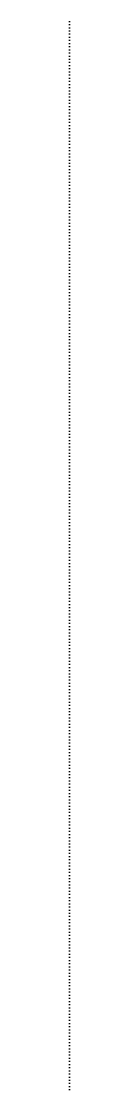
# Model space of a CAD drawing. Header units: centimetres. Extents: x -12000 to 4120, y -3806 to 2716.
# Drawn here: x -12000 to -11999, y 678 to 1356 of the extents above; entities that cross this region are included whole.
import ezdxf

# ---------------------------------------------------------------- set-up
doc = ezdxf.new("R2010")
doc.units = ezdxf.units.CM
for name, color, linetype in [('COTA', 241, 'Continuous'), ('Hachura', 251, 'Continuous'), ('Painéis', 200, 'Continuous')]:
    doc.layers.add(name, color=color, linetype=linetype)

msp = doc.modelspace()

# ---------------------------------------------------------------- linework, layer by layer
at = {"layer": 'COTA'}
for p, q in [((-12000, 1356), (-11999, 1356)), ((-12000, 1354), (-11999, 1354)), ((-12000, 1352), (-11999, 1352)), ((-12000, 1350), (-11999, 1350)), ((-12000, 1348), (-11999, 1348)), ((-12000, 1346), (-11999, 1346)), ((-12000, 1344), (-11999, 1344)), ((-12000, 1342), (-11999, 1342)), ((-12000, 1340), (-11999, 1340)), ((-12000, 1338), (-11999, 1338)), ((-12000, 1336), (-11999, 1336)), ((-12000, 1334), (-11999, 1334)), ((-12000, 1332), (-11999, 1332)), ((-12000, 1330), (-11999, 1330)), ((-12000, 1328), (-11999, 1328)), ((-12000, 1326), (-11999, 1326)), ((-12000, 1324), (-11999, 1324)), ((-12000, 1322), (-11999, 1322)), ((-12000, 1320), (-11999, 1320)), ((-12000, 1318), (-11999, 1318)), ((-12000, 1316), (-11999, 1316)), ((-12000, 1314), (-11999, 1314)), ((-12000, 1312), (-11999, 1312)), ((-12000, 1310), (-11999, 1310)), ((-12000, 1308), (-11999, 1308)), ((-12000, 1306), (-11999, 1306)), ((-12000, 1304), (-11999, 1304)), ((-12000, 1302), (-11999, 1302)), ((-12000, 1300), (-11999, 1300)), ((-12000, 1298), (-11999, 1298)), ((-12000, 1296), (-11999, 1296)), ((-12000, 1294), (-11999, 1294)), ((-12000, 1292), (-11999, 1292)), ((-12000, 1290), (-11999, 1290)), ((-12000, 1288), (-11999, 1288)), ((-12000, 1286), (-11999, 1286)), ((-12000, 1284), (-11999, 1284)), ((-12000, 1282), (-11999, 1282)), ((-12000, 1280), (-11999, 1280)), ((-12000, 1278), (-11999, 1278)), ((-12000, 1276), (-11999, 1276)), ((-12000, 1274), (-11999, 1274)), ((-12000, 1272), (-11999, 1272)), ((-12000, 1270), (-11999, 1270)), ((-12000, 1268), (-11999, 1268)), ((-12000, 1266), (-11999, 1266)), ((-12000, 1264), (-11999, 1264)), ((-12000, 1262), (-11999, 1262)), ((-12000, 1260), (-11999, 1260)), ((-12000, 1258), (-11999, 1258)), ((-12000, 1256), (-11999, 1256)), ((-12000, 1254), (-11999, 1254)), ((-12000, 1252), (-11999, 1252)), ((-12000, 1250), (-11999, 1250)), ((-12000, 1248), (-11999, 1248)), ((-12000, 1246), (-11999, 1246)), ((-12000, 1244), (-11999, 1244)), ((-12000, 1242), (-11999, 1242)), ((-12000, 1240), (-11999, 1240)), ((-12000, 1238), (-11999, 1238)), ((-12000, 1236), (-11999, 1236)), ((-12000, 1234), (-11999, 1234)), ((-12000, 1232), (-11999, 1232)), ((-12000, 1230), (-11999, 1230)), ((-12000, 1228), (-11999, 1228)), ((-12000, 1226), (-11999, 1226)), ((-12000, 1224), (-11999, 1224)), ((-12000, 1222), (-11999, 1222)), ((-12000, 1220), (-11999, 1220)), ((-12000, 1218), (-11999, 1218)), ((-12000, 1216), (-11999, 1216)), ((-12000, 1214), (-11999, 1214)), ((-12000, 1212), (-11999, 1212)), ((-12000, 1210), (-11999, 1210)), ((-12000, 1208), (-11999, 1208)), ((-12000, 1206), (-11999, 1206)), ((-12000, 1204), (-11999, 1204)), ((-12000, 1202), (-11999, 1202)), ((-12000, 1200), (-11999, 1200)), ((-12000, 1198), (-11999, 1198)), ((-12000, 1196), (-11999, 1196)), ((-12000, 1194), (-11999, 1194)), ((-12000, 1192), (-11999, 1192)), ((-12000, 1190), (-11999, 1190)), ((-12000, 1188), (-11999, 1188)), ((-12000, 1186), (-11999, 1186)), ((-12000, 1184), (-11999, 1184)), ((-12000, 1182), (-11999, 1182)), ((-12000, 1180), (-11999, 1180)), ((-12000, 1178), (-11999, 1178)), ((-12000, 1176), (-11999, 1176)), ((-12000, 1174), (-11999, 1174)), ((-12000, 1172), (-11999, 1172)), ((-12000, 1170), (-11999, 1170)), ((-12000, 1168), (-11999, 1168)), ((-12000, 1166), (-11999, 1166)), ((-12000, 1164), (-11999, 1164)), ((-12000, 1162), (-11999, 1162)), ((-12000, 1160), (-11999, 1160)), ((-12000, 1158), (-11999, 1158)), ((-12000, 1156), (-11999, 1156)), ((-12000, 1154), (-11999, 1154)), ((-12000, 1152), (-11999, 1152)), ((-12000, 1150), (-11999, 1150)), ((-12000, 1148), (-11999, 1148)), ((-12000, 1146), (-11999, 1146)), ((-12000, 1144), (-11999, 1144)), ((-12000, 1142), (-11999, 1142)), ((-12000, 1140), (-11999, 1140)), ((-12000, 1138), (-11999, 1138)), ((-12000, 1136), (-11999, 1136)), ((-12000, 1134), (-11999, 1134)), ((-12000, 1132), (-11999, 1132)), ((-12000, 1130), (-11999, 1130)), ((-12000, 1128), (-11999, 1128)), ((-12000, 1126), (-11999, 1126)), ((-12000, 1124), (-11999, 1124)), ((-12000, 1122), (-11999, 1122)), ((-12000, 1120), (-11999, 1120)), ((-12000, 1118), (-11999, 1118)), ((-12000, 1116), (-11999, 1116)), ((-12000, 1114), (-11999, 1114)), ((-12000, 1112), (-11999, 1112)), ((-12000, 1110), (-11999, 1110)), ((-12000, 1108), (-11999, 1108)), ((-12000, 1106), (-11999, 1106)), ((-12000, 1104), (-11999, 1104)), ((-12000, 1102), (-11999, 1102)), ((-12000, 1100), (-11999, 1100)), ((-12000, 1098), (-11999, 1098)), ((-12000, 1096), (-11999, 1096)), ((-12000, 1094), (-11999, 1094)), ((-12000, 1092), (-11999, 1092)), ((-12000, 1090), (-11999, 1090)), ((-12000, 1088), (-11999, 1088)), ((-12000, 1086), (-11999, 1086)), ((-12000, 1084), (-11999, 1084)), ((-12000, 1082), (-11999, 1082)), ((-12000, 1080), (-11999, 1080)), ((-12000, 1078), (-11999, 1078)), ((-12000, 1076), (-11999, 1076)), ((-12000, 1074), (-11999, 1074)), ((-12000, 1072), (-11999, 1072)), ((-12000, 1070), (-11999, 1070)), ((-12000, 1068), (-11999, 1068)), ((-12000, 1066), (-11999, 1066)), ((-12000, 1064), (-11999, 1064)), ((-12000, 1062), (-11999, 1062)), ((-12000, 1060), (-11999, 1060)), ((-12000, 1058), (-11999, 1058)), ((-12000, 1056), (-11999, 1056)), ((-12000, 1054), (-11999, 1054)), ((-12000, 1052), (-11999, 1052)), ((-12000, 1050), (-11999, 1050)), ((-12000, 1048), (-11999, 1048)), ((-12000, 1046), (-11999, 1046)), ((-12000, 1044), (-11999, 1044)), ((-12000, 1042), (-11999, 1042)), ((-12000, 1040), (-11999, 1040)), ((-12000, 1038), (-11999, 1038)), ((-12000, 1036), (-11999, 1036)), ((-12000, 1034), (-11999, 1034)), ((-12000, 1032), (-11999, 1032)), ((-12000, 1030), (-11999, 1030)), ((-12000, 1028), (-11999, 1028)), ((-12000, 1026), (-11999, 1026)), ((-12000, 1024), (-11999, 1024)), ((-12000, 1022), (-11999, 1022)), ((-12000, 1020), (-11999, 1020)), ((-12000, 1018), (-11999, 1018)), ((-12000, 1016), (-11999, 1016)), ((-12000, 1014), (-11999, 1014)), ((-12000, 1012), (-11999, 1012)), ((-12000, 1010), (-11999, 1010)), ((-12000, 1008), (-11999, 1008)), ((-12000, 1006), (-11999, 1006)), ((-12000, 1004), (-11999, 1004)), ((-12000, 1002), (-11999, 1002)), ((-12000, 1000), (-11999, 1000)), ((-12000, 998), (-11999, 998)), ((-12000, 996), (-11999, 996)), ((-12000, 994), (-11999, 994)), ((-12000, 992), (-11999, 992)), ((-12000, 990), (-11999, 990)), ((-12000, 988), (-11999, 988)), ((-12000, 986), (-11999, 986)), ((-12000, 984), (-11999, 984)), ((-12000, 982), (-11999, 982)), ((-12000, 980), (-11999, 980)), ((-12000, 978), (-11999, 978)), ((-12000, 976), (-11999, 976)), ((-12000, 974), (-11999, 974)), ((-12000, 972), (-11999, 972)), ((-12000, 970), (-11999, 970)), ((-12000, 968), (-11999, 968)), ((-12000, 966), (-11999, 966)), ((-12000, 964), (-11999, 964)), ((-12000, 962), (-11999, 962)), ((-12000, 960), (-11999, 960)), ((-12000, 958), (-11999, 958)), ((-12000, 956), (-11999, 956)), ((-12000, 954), (-11999, 954)), ((-12000, 952), (-11999, 952)), ((-12000, 950), (-11999, 950)), ((-12000, 948), (-11999, 948)), ((-12000, 946), (-11999, 946)), ((-12000, 944), (-11999, 944)), ((-12000, 942), (-11999, 942)), ((-12000, 940), (-11999, 940)), ((-12000, 938), (-11999, 938)), ((-12000, 936), (-11999, 936)), ((-12000, 934), (-11999, 934)), ((-12000, 932), (-11999, 932)), ((-12000, 930), (-11999, 930)), ((-12000, 928), (-11999, 928)), ((-12000, 926), (-11999, 926)), ((-12000, 924), (-11999, 924)), ((-12000, 922), (-11999, 922)), ((-12000, 920), (-11999, 920)), ((-12000, 918), (-11999, 918)), ((-12000, 916), (-11999, 916)), ((-12000, 914), (-11999, 914)), ((-12000, 912), (-11999, 912)), ((-12000, 910), (-11999, 910)), ((-12000, 908), (-11999, 908)), ((-12000, 906), (-11999, 906)), ((-12000, 904), (-11999, 904)), ((-12000, 902), (-11999, 902)), ((-12000, 900), (-11999, 900)), ((-12000, 898), (-11999, 898)), ((-12000, 896), (-11999, 896)), ((-12000, 894), (-11999, 894)), ((-12000, 892), (-11999, 892)), ((-12000, 890), (-11999, 890)), ((-12000, 888), (-11999, 888)), ((-12000, 886), (-11999, 886)), ((-12000, 884), (-11999, 884)), ((-12000, 882), (-11999, 882)), ((-12000, 880), (-11999, 880)), ((-12000, 878), (-11999, 878)), ((-12000, 876), (-11999, 876)), ((-12000, 874), (-11999, 874)), ((-12000, 872), (-11999, 872)), ((-12000, 870), (-11999, 870)), ((-12000, 868), (-11999, 868)), ((-12000, 866), (-11999, 866)), ((-12000, 864), (-11999, 864)), ((-12000, 862), (-11999, 862)), ((-12000, 860), (-11999, 860)), ((-12000, 858), (-11999, 858)), ((-12000, 856), (-11999, 856)), ((-12000, 854), (-11999, 854)), ((-12000, 852), (-11999, 852)), ((-12000, 850), (-11999, 850)), ((-12000, 848), (-11999, 848)), ((-12000, 846), (-11999, 846)), ((-12000, 844), (-11999, 844)), ((-12000, 842), (-11999, 842)), ((-12000, 840), (-11999, 840)), ((-12000, 838), (-11999, 838)), ((-12000, 836), (-11999, 836)), ((-12000, 834), (-11999, 834)), ((-12000, 832), (-11999, 832)), ((-12000, 830), (-11999, 830)), ((-12000, 828), (-11999, 828)), ((-12000, 826), (-11999, 826)), ((-12000, 824), (-11999, 824)), ((-12000, 822), (-11999, 822)), ((-12000, 820), (-11999, 820)), ((-12000, 818), (-11999, 818)), ((-12000, 816), (-11999, 816)), ((-12000, 814), (-11999, 814)), ((-12000, 812), (-11999, 812)), ((-12000, 810), (-11999, 810)), ((-12000, 808), (-11999, 808)), ((-12000, 806), (-11999, 806)), ((-12000, 804), (-11999, 804)), ((-12000, 802), (-11999, 802)), ((-12000, 800), (-11999, 800)), ((-12000, 798), (-11999, 798)), ((-12000, 796), (-11999, 796)), ((-12000, 794), (-11999, 794)), ((-12000, 792), (-11999, 792)), ((-12000, 790), (-11999, 790)), ((-12000, 788), (-11999, 788)), ((-12000, 786), (-11999, 786)), ((-12000, 784), (-11999, 784)), ((-12000, 782), (-11999, 782)), ((-12000, 780), (-11999, 780)), ((-12000, 778), (-11999, 778)), ((-12000, 776), (-11999, 776)), ((-12000, 774), (-11999, 774)), ((-12000, 772), (-11999, 772)), ((-12000, 770), (-11999, 770)), ((-12000, 768), (-11999, 768)), ((-12000, 766), (-11999, 766)), ((-12000, 764), (-11999, 764)), ((-12000, 762), (-11999, 762)), ((-12000, 760), (-11999, 760)), ((-12000, 758), (-11999, 758)), ((-12000, 756), (-11999, 756)), ((-12000, 754), (-11999, 754)), ((-12000, 752), (-11999, 752)), ((-12000, 750), (-11999, 750)), ((-12000, 748), (-11999, 748)), ((-12000, 746), (-11999, 746)), ((-12000, 744), (-11999, 744)), ((-12000, 742), (-11999, 742)), ((-12000, 740), (-11999, 740)), ((-12000, 738), (-11999, 738)), ((-12000, 736), (-11999, 736)), ((-12000, 734), (-11999, 734)), ((-12000, 732), (-11999, 732)), ((-12000, 730), (-11999, 730)), ((-12000, 728), (-11999, 728)), ((-12000, 726), (-11999, 726)), ((-12000, 724), (-11999, 724)), ((-12000, 722), (-11999, 722)), ((-12000, 720), (-11999, 720)), ((-12000, 718), (-11999, 718)), ((-12000, 716), (-11999, 716)), ((-12000, 714), (-11999, 714)), ((-12000, 712), (-11999, 712)), ((-12000, 710), (-11999, 710)), ((-12000, 708), (-11999, 708)), ((-12000, 706), (-11999, 706)), ((-12000, 704), (-11999, 704)), ((-12000, 702), (-11999, 702)), ((-12000, 700), (-11999, 700)), ((-12000, 698), (-11999, 698)), ((-12000, 696), (-11999, 696)), ((-12000, 694), (-11999, 694)), ((-12000, 692), (-11999, 692)), ((-12000, 690), (-11999, 690)), ((-12000, 688), (-11999, 688)), ((-12000, 686), (-11999, 686)), ((-12000, 684), (-11999, 684)), ((-12000, 682), (-11999, 682)), ((-12000, 680), (-11999, 680)), ((-12000, 678), (-11999, 678))]:
    msp.add_line(p, q, dxfattribs=at)
at = {"layer": 'Hachura'}
for p, q in [((-12000, 1356), (-11999, 1356)), ((-12000, 1354), (-11999, 1354)), ((-12000, 1352), (-11999, 1352)), ((-12000, 1350), (-11999, 1350)), ((-12000, 1348), (-11999, 1348)), ((-12000, 1346), (-11999, 1346)), ((-12000, 1344), (-11999, 1344)), ((-12000, 1342), (-11999, 1342)), ((-12000, 1340), (-11999, 1340)), ((-12000, 1338), (-11999, 1338)), ((-12000, 1336), (-11999, 1336)), ((-12000, 1334), (-11999, 1334)), ((-12000, 1332), (-11999, 1332)), ((-12000, 1330), (-11999, 1330)), ((-12000, 1328), (-11999, 1328)), ((-12000, 1326), (-11999, 1326)), ((-12000, 1324), (-11999, 1324)), ((-12000, 1322), (-11999, 1322)), ((-12000, 1320), (-11999, 1320)), ((-12000, 1318), (-11999, 1318)), ((-12000, 1316), (-11999, 1316)), ((-12000, 1314), (-11999, 1314)), ((-12000, 1312), (-11999, 1312)), ((-12000, 1310), (-11999, 1310)), ((-12000, 1308), (-11999, 1308)), ((-12000, 1306), (-11999, 1306)), ((-12000, 1304), (-11999, 1304)), ((-12000, 1302), (-11999, 1302)), ((-12000, 1300), (-11999, 1300)), ((-12000, 1298), (-11999, 1298)), ((-12000, 1296), (-11999, 1296)), ((-12000, 1294), (-11999, 1294)), ((-12000, 1292), (-11999, 1292)), ((-12000, 1290), (-11999, 1290)), ((-12000, 1288), (-11999, 1288)), ((-12000, 1286), (-11999, 1286)), ((-12000, 1284), (-11999, 1284)), ((-12000, 1282), (-11999, 1282)), ((-12000, 1280), (-11999, 1280)), ((-12000, 1278), (-11999, 1278)), ((-12000, 1276), (-11999, 1276)), ((-12000, 1274), (-11999, 1274)), ((-12000, 1272), (-11999, 1272)), ((-12000, 1270), (-11999, 1270)), ((-12000, 1268), (-11999, 1268)), ((-12000, 1266), (-11999, 1266)), ((-12000, 1264), (-11999, 1264)), ((-12000, 1262), (-11999, 1262)), ((-12000, 1260), (-11999, 1260)), ((-12000, 1258), (-11999, 1258)), ((-12000, 1256), (-11999, 1256)), ((-12000, 1254), (-11999, 1254)), ((-12000, 1252), (-11999, 1252)), ((-12000, 1250), (-11999, 1250)), ((-12000, 1248), (-11999, 1248)), ((-12000, 1246), (-11999, 1246)), ((-12000, 1244), (-11999, 1244)), ((-12000, 1242), (-11999, 1242)), ((-12000, 1240), (-11999, 1240)), ((-12000, 1238), (-11999, 1238)), ((-12000, 1236), (-11999, 1236)), ((-12000, 1234), (-11999, 1234)), ((-12000, 1232), (-11999, 1232)), ((-12000, 1230), (-11999, 1230)), ((-12000, 1228), (-11999, 1228)), ((-12000, 1226), (-11999, 1226)), ((-12000, 1224), (-11999, 1224)), ((-12000, 1222), (-11999, 1222)), ((-12000, 1220), (-11999, 1220)), ((-12000, 1218), (-11999, 1218)), ((-12000, 1216), (-11999, 1216)), ((-12000, 1214), (-11999, 1214)), ((-12000, 1212), (-11999, 1212)), ((-12000, 1210), (-11999, 1210)), ((-12000, 1208), (-11999, 1208)), ((-12000, 1206), (-11999, 1206)), ((-12000, 1204), (-11999, 1204)), ((-12000, 1202), (-11999, 1202)), ((-12000, 1200), (-11999, 1200)), ((-12000, 1198), (-11999, 1198)), ((-12000, 1196), (-11999, 1196)), ((-12000, 1194), (-11999, 1194)), ((-12000, 1192), (-11999, 1192)), ((-12000, 1190), (-11999, 1190)), ((-12000, 1188), (-11999, 1188)), ((-12000, 1186), (-11999, 1186)), ((-12000, 1184), (-11999, 1184)), ((-12000, 1182), (-11999, 1182)), ((-12000, 1180), (-11999, 1180)), ((-12000, 1178), (-11999, 1178)), ((-12000, 1176), (-11999, 1176)), ((-12000, 1174), (-11999, 1174)), ((-12000, 1172), (-11999, 1172)), ((-12000, 1170), (-11999, 1170)), ((-12000, 1168), (-11999, 1168)), ((-12000, 1166), (-11999, 1166)), ((-12000, 1164), (-11999, 1164)), ((-12000, 1162), (-11999, 1162)), ((-12000, 1160), (-11999, 1160)), ((-12000, 1158), (-11999, 1158)), ((-12000, 1156), (-11999, 1156)), ((-12000, 1154), (-11999, 1154)), ((-12000, 1152), (-11999, 1152)), ((-12000, 1150), (-11999, 1150)), ((-12000, 1148), (-11999, 1148)), ((-12000, 1146), (-11999, 1146)), ((-12000, 1144), (-11999, 1144)), ((-12000, 1142), (-11999, 1142)), ((-12000, 1140), (-11999, 1140)), ((-12000, 1138), (-11999, 1138)), ((-12000, 1136), (-11999, 1136)), ((-12000, 1134), (-11999, 1134)), ((-12000, 1132), (-11999, 1132)), ((-12000, 1130), (-11999, 1130)), ((-12000, 1128), (-11999, 1128)), ((-12000, 1126), (-11999, 1126)), ((-12000, 1124), (-11999, 1124)), ((-12000, 1122), (-11999, 1122)), ((-12000, 1120), (-11999, 1120)), ((-12000, 1118), (-11999, 1118)), ((-12000, 1116), (-11999, 1116)), ((-12000, 1114), (-11999, 1114)), ((-12000, 1112), (-11999, 1112)), ((-12000, 1110), (-11999, 1110)), ((-12000, 1108), (-11999, 1108)), ((-12000, 1106), (-11999, 1106)), ((-12000, 1104), (-11999, 1104)), ((-12000, 1102), (-11999, 1102)), ((-12000, 1100), (-11999, 1100)), ((-12000, 1098), (-11999, 1098)), ((-12000, 1096), (-11999, 1096)), ((-12000, 1094), (-11999, 1094)), ((-12000, 1092), (-11999, 1092)), ((-12000, 1090), (-11999, 1090)), ((-12000, 1088), (-11999, 1088)), ((-12000, 1086), (-11999, 1086)), ((-12000, 1084), (-11999, 1084)), ((-12000, 1082), (-11999, 1082)), ((-12000, 1080), (-11999, 1080)), ((-12000, 1078), (-11999, 1078)), ((-12000, 1076), (-11999, 1076)), ((-12000, 1074), (-11999, 1074)), ((-12000, 1072), (-11999, 1072)), ((-12000, 1070), (-11999, 1070)), ((-12000, 1068), (-11999, 1068)), ((-12000, 1066), (-11999, 1066)), ((-12000, 1064), (-11999, 1064)), ((-12000, 1062), (-11999, 1062)), ((-12000, 1060), (-11999, 1060)), ((-12000, 1058), (-11999, 1058)), ((-12000, 1056), (-11999, 1056)), ((-12000, 1054), (-11999, 1054)), ((-12000, 1052), (-11999, 1052)), ((-12000, 1050), (-11999, 1050)), ((-12000, 1048), (-11999, 1048)), ((-12000, 1046), (-11999, 1046)), ((-12000, 1044), (-11999, 1044)), ((-12000, 1042), (-11999, 1042)), ((-12000, 1040), (-11999, 1040)), ((-12000, 1038), (-11999, 1038)), ((-12000, 1036), (-11999, 1036)), ((-12000, 1034), (-11999, 1034)), ((-12000, 1032), (-11999, 1032)), ((-12000, 1030), (-11999, 1030)), ((-12000, 1028), (-11999, 1028)), ((-12000, 1026), (-11999, 1026)), ((-12000, 1024), (-11999, 1024)), ((-12000, 1022), (-11999, 1022)), ((-12000, 1020), (-11999, 1020)), ((-12000, 1018), (-11999, 1018)), ((-12000, 1016), (-11999, 1016)), ((-12000, 1014), (-11999, 1014)), ((-12000, 1012), (-11999, 1012)), ((-12000, 1010), (-11999, 1010)), ((-12000, 1008), (-11999, 1008)), ((-12000, 1006), (-11999, 1006)), ((-12000, 1004), (-11999, 1004)), ((-12000, 1002), (-11999, 1002)), ((-12000, 1000), (-11999, 1000)), ((-12000, 998), (-11999, 998)), ((-12000, 996), (-11999, 996)), ((-12000, 994), (-11999, 994)), ((-12000, 992), (-11999, 992)), ((-12000, 990), (-11999, 990)), ((-12000, 988), (-11999, 988)), ((-12000, 986), (-11999, 986)), ((-12000, 984), (-11999, 984)), ((-12000, 982), (-11999, 982)), ((-12000, 980), (-11999, 980)), ((-12000, 978), (-11999, 978)), ((-12000, 976), (-11999, 976)), ((-12000, 974), (-11999, 974)), ((-12000, 972), (-11999, 972)), ((-12000, 970), (-11999, 970)), ((-12000, 968), (-11999, 968)), ((-12000, 966), (-11999, 966)), ((-12000, 964), (-11999, 964)), ((-12000, 962), (-11999, 962)), ((-12000, 960), (-11999, 960)), ((-12000, 958), (-11999, 958)), ((-12000, 956), (-11999, 956)), ((-12000, 954), (-11999, 954)), ((-12000, 952), (-11999, 952)), ((-12000, 950), (-11999, 950)), ((-12000, 948), (-11999, 948)), ((-12000, 946), (-11999, 946)), ((-12000, 944), (-11999, 944)), ((-12000, 942), (-11999, 942)), ((-12000, 940), (-11999, 940)), ((-12000, 938), (-11999, 938)), ((-12000, 936), (-11999, 936)), ((-12000, 934), (-11999, 934)), ((-12000, 932), (-11999, 932)), ((-12000, 930), (-11999, 930)), ((-12000, 928), (-11999, 928)), ((-12000, 926), (-11999, 926)), ((-12000, 924), (-11999, 924)), ((-12000, 922), (-11999, 922)), ((-12000, 920), (-11999, 920)), ((-12000, 918), (-11999, 918)), ((-12000, 916), (-11999, 916)), ((-12000, 914), (-11999, 914)), ((-12000, 912), (-11999, 912)), ((-12000, 910), (-11999, 910)), ((-12000, 908), (-11999, 908)), ((-12000, 906), (-11999, 906)), ((-12000, 904), (-11999, 904)), ((-12000, 902), (-11999, 902)), ((-12000, 900), (-11999, 900)), ((-12000, 898), (-11999, 898)), ((-12000, 896), (-11999, 896)), ((-12000, 894), (-11999, 894)), ((-12000, 892), (-11999, 892)), ((-12000, 890), (-11999, 890)), ((-12000, 888), (-11999, 888)), ((-12000, 886), (-11999, 886)), ((-12000, 884), (-11999, 884)), ((-12000, 882), (-11999, 882)), ((-12000, 880), (-11999, 880)), ((-12000, 878), (-11999, 878)), ((-12000, 876), (-11999, 876)), ((-12000, 874), (-11999, 874)), ((-12000, 872), (-11999, 872)), ((-12000, 870), (-11999, 870)), ((-12000, 868), (-11999, 868)), ((-12000, 866), (-11999, 866)), ((-12000, 864), (-11999, 864)), ((-12000, 862), (-11999, 862)), ((-12000, 860), (-11999, 860)), ((-12000, 858), (-11999, 858)), ((-12000, 856), (-11999, 856)), ((-12000, 854), (-11999, 854)), ((-12000, 852), (-11999, 852)), ((-12000, 850), (-11999, 850)), ((-12000, 848), (-11999, 848)), ((-12000, 846), (-11999, 846)), ((-12000, 844), (-11999, 844)), ((-12000, 842), (-11999, 842)), ((-12000, 840), (-11999, 840)), ((-12000, 838), (-11999, 838)), ((-12000, 836), (-11999, 836)), ((-12000, 834), (-11999, 834)), ((-12000, 832), (-11999, 832)), ((-12000, 830), (-11999, 830)), ((-12000, 828), (-11999, 828)), ((-12000, 826), (-11999, 826)), ((-12000, 824), (-11999, 824)), ((-12000, 822), (-11999, 822)), ((-12000, 820), (-11999, 820)), ((-12000, 818), (-11999, 818)), ((-12000, 816), (-11999, 816)), ((-12000, 814), (-11999, 814)), ((-12000, 812), (-11999, 812)), ((-12000, 810), (-11999, 810)), ((-12000, 808), (-11999, 808)), ((-12000, 806), (-11999, 806)), ((-12000, 804), (-11999, 804)), ((-12000, 802), (-11999, 802)), ((-12000, 800), (-11999, 800)), ((-12000, 798), (-11999, 798)), ((-12000, 796), (-11999, 796)), ((-12000, 794), (-11999, 794)), ((-12000, 792), (-11999, 792)), ((-12000, 790), (-11999, 790)), ((-12000, 788), (-11999, 788)), ((-12000, 786), (-11999, 786)), ((-12000, 784), (-11999, 784)), ((-12000, 782), (-11999, 782)), ((-12000, 780), (-11999, 780)), ((-12000, 778), (-11999, 778)), ((-12000, 776), (-11999, 776)), ((-12000, 774), (-11999, 774)), ((-12000, 772), (-11999, 772)), ((-12000, 770), (-11999, 770)), ((-12000, 768), (-11999, 768)), ((-12000, 766), (-11999, 766)), ((-12000, 764), (-11999, 764)), ((-12000, 762), (-11999, 762)), ((-12000, 760), (-11999, 760)), ((-12000, 758), (-11999, 758)), ((-12000, 756), (-11999, 756)), ((-12000, 754), (-11999, 754)), ((-12000, 752), (-11999, 752)), ((-12000, 750), (-11999, 750)), ((-12000, 748), (-11999, 748)), ((-12000, 746), (-11999, 746)), ((-12000, 744), (-11999, 744)), ((-12000, 742), (-11999, 742)), ((-12000, 740), (-11999, 740)), ((-12000, 738), (-11999, 738)), ((-12000, 736), (-11999, 736)), ((-12000, 734), (-11999, 734)), ((-12000, 732), (-11999, 732)), ((-12000, 730), (-11999, 730)), ((-12000, 728), (-11999, 728)), ((-12000, 726), (-11999, 726)), ((-12000, 724), (-11999, 724)), ((-12000, 722), (-11999, 722)), ((-12000, 720), (-11999, 720)), ((-12000, 718), (-11999, 718)), ((-12000, 716), (-11999, 716)), ((-12000, 714), (-11999, 714)), ((-12000, 712), (-11999, 712)), ((-12000, 710), (-11999, 710)), ((-12000, 708), (-11999, 708)), ((-12000, 706), (-11999, 706)), ((-12000, 704), (-11999, 704)), ((-12000, 702), (-11999, 702)), ((-12000, 700), (-11999, 700)), ((-12000, 698), (-11999, 698)), ((-12000, 696), (-11999, 696)), ((-12000, 694), (-11999, 694)), ((-12000, 692), (-11999, 692)), ((-12000, 690), (-11999, 690)), ((-12000, 688), (-11999, 688)), ((-12000, 686), (-11999, 686)), ((-12000, 684), (-11999, 684)), ((-12000, 682), (-11999, 682)), ((-12000, 680), (-11999, 680)), ((-12000, 678), (-11999, 678))]:
    msp.add_line(p, q, dxfattribs=at)
at = {"layer": 'Painéis'}
for p, q in [((-12000, 1356), (-11999, 1356)), ((-12000, 1354), (-11999, 1354)), ((-12000, 1352), (-11999, 1352)), ((-12000, 1350), (-11999, 1350)), ((-12000, 1348), (-11999, 1348)), ((-12000, 1346), (-11999, 1346)), ((-12000, 1344), (-11999, 1344)), ((-12000, 1342), (-11999, 1342)), ((-12000, 1340), (-11999, 1340)), ((-12000, 1338), (-11999, 1338)), ((-12000, 1336), (-11999, 1336)), ((-12000, 1334), (-11999, 1334)), ((-12000, 1332), (-11999, 1332)), ((-12000, 1330), (-11999, 1330)), ((-12000, 1328), (-11999, 1328)), ((-12000, 1326), (-11999, 1326)), ((-12000, 1324), (-11999, 1324)), ((-12000, 1322), (-11999, 1322)), ((-12000, 1320), (-11999, 1320)), ((-12000, 1318), (-11999, 1318)), ((-12000, 1316), (-11999, 1316)), ((-12000, 1314), (-11999, 1314)), ((-12000, 1312), (-11999, 1312)), ((-12000, 1310), (-11999, 1310)), ((-12000, 1308), (-11999, 1308)), ((-12000, 1306), (-11999, 1306)), ((-12000, 1304), (-11999, 1304)), ((-12000, 1302), (-11999, 1302)), ((-12000, 1300), (-11999, 1300)), ((-12000, 1298), (-11999, 1298)), ((-12000, 1296), (-11999, 1296)), ((-12000, 1294), (-11999, 1294)), ((-12000, 1292), (-11999, 1292)), ((-12000, 1290), (-11999, 1290)), ((-12000, 1288), (-11999, 1288)), ((-12000, 1286), (-11999, 1286)), ((-12000, 1284), (-11999, 1284)), ((-12000, 1282), (-11999, 1282)), ((-12000, 1280), (-11999, 1280)), ((-12000, 1278), (-11999, 1278)), ((-12000, 1276), (-11999, 1276)), ((-12000, 1274), (-11999, 1274)), ((-12000, 1272), (-11999, 1272)), ((-12000, 1270), (-11999, 1270)), ((-12000, 1268), (-11999, 1268)), ((-12000, 1266), (-11999, 1266)), ((-12000, 1264), (-11999, 1264)), ((-12000, 1262), (-11999, 1262)), ((-12000, 1260), (-11999, 1260)), ((-12000, 1258), (-11999, 1258)), ((-12000, 1256), (-11999, 1256)), ((-12000, 1254), (-11999, 1254)), ((-12000, 1252), (-11999, 1252)), ((-12000, 1250), (-11999, 1250)), ((-12000, 1248), (-11999, 1248)), ((-12000, 1246), (-11999, 1246)), ((-12000, 1244), (-11999, 1244)), ((-12000, 1242), (-11999, 1242)), ((-12000, 1240), (-11999, 1240)), ((-12000, 1238), (-11999, 1238)), ((-12000, 1236), (-11999, 1236)), ((-12000, 1234), (-11999, 1234)), ((-12000, 1232), (-11999, 1232)), ((-12000, 1230), (-11999, 1230)), ((-12000, 1228), (-11999, 1228)), ((-12000, 1226), (-11999, 1226)), ((-12000, 1224), (-11999, 1224)), ((-12000, 1222), (-11999, 1222)), ((-12000, 1220), (-11999, 1220)), ((-12000, 1218), (-11999, 1218)), ((-12000, 1216), (-11999, 1216)), ((-12000, 1214), (-11999, 1214)), ((-12000, 1212), (-11999, 1212)), ((-12000, 1210), (-11999, 1210)), ((-12000, 1208), (-11999, 1208)), ((-12000, 1206), (-11999, 1206)), ((-12000, 1204), (-11999, 1204)), ((-12000, 1202), (-11999, 1202)), ((-12000, 1200), (-11999, 1200)), ((-12000, 1198), (-11999, 1198)), ((-12000, 1196), (-11999, 1196)), ((-12000, 1194), (-11999, 1194)), ((-12000, 1192), (-11999, 1192)), ((-12000, 1190), (-11999, 1190)), ((-12000, 1188), (-11999, 1188)), ((-12000, 1186), (-11999, 1186)), ((-12000, 1184), (-11999, 1184)), ((-12000, 1182), (-11999, 1182)), ((-12000, 1180), (-11999, 1180)), ((-12000, 1178), (-11999, 1178)), ((-12000, 1176), (-11999, 1176)), ((-12000, 1174), (-11999, 1174)), ((-12000, 1172), (-11999, 1172)), ((-12000, 1170), (-11999, 1170)), ((-12000, 1168), (-11999, 1168)), ((-12000, 1166), (-11999, 1166)), ((-12000, 1164), (-11999, 1164)), ((-12000, 1162), (-11999, 1162)), ((-12000, 1160), (-11999, 1160)), ((-12000, 1158), (-11999, 1158)), ((-12000, 1156), (-11999, 1156)), ((-12000, 1154), (-11999, 1154)), ((-12000, 1152), (-11999, 1152)), ((-12000, 1150), (-11999, 1150)), ((-12000, 1148), (-11999, 1148)), ((-12000, 1146), (-11999, 1146)), ((-12000, 1144), (-11999, 1144)), ((-12000, 1142), (-11999, 1142)), ((-12000, 1140), (-11999, 1140)), ((-12000, 1138), (-11999, 1138)), ((-12000, 1136), (-11999, 1136)), ((-12000, 1134), (-11999, 1134)), ((-12000, 1132), (-11999, 1132)), ((-12000, 1130), (-11999, 1130)), ((-12000, 1128), (-11999, 1128)), ((-12000, 1126), (-11999, 1126)), ((-12000, 1124), (-11999, 1124)), ((-12000, 1122), (-11999, 1122)), ((-12000, 1120), (-11999, 1120)), ((-12000, 1118), (-11999, 1118)), ((-12000, 1116), (-11999, 1116)), ((-12000, 1114), (-11999, 1114)), ((-12000, 1112), (-11999, 1112)), ((-12000, 1110), (-11999, 1110)), ((-12000, 1108), (-11999, 1108)), ((-12000, 1106), (-11999, 1106)), ((-12000, 1104), (-11999, 1104)), ((-12000, 1102), (-11999, 1102)), ((-12000, 1100), (-11999, 1100)), ((-12000, 1098), (-11999, 1098)), ((-12000, 1096), (-11999, 1096)), ((-12000, 1094), (-11999, 1094)), ((-12000, 1092), (-11999, 1092)), ((-12000, 1090), (-11999, 1090)), ((-12000, 1088), (-11999, 1088)), ((-12000, 1086), (-11999, 1086)), ((-12000, 1084), (-11999, 1084)), ((-12000, 1082), (-11999, 1082)), ((-12000, 1080), (-11999, 1080)), ((-12000, 1078), (-11999, 1078)), ((-12000, 1076), (-11999, 1076)), ((-12000, 1074), (-11999, 1074)), ((-12000, 1072), (-11999, 1072)), ((-12000, 1070), (-11999, 1070)), ((-12000, 1068), (-11999, 1068)), ((-12000, 1066), (-11999, 1066)), ((-12000, 1064), (-11999, 1064)), ((-12000, 1062), (-11999, 1062)), ((-12000, 1060), (-11999, 1060)), ((-12000, 1058), (-11999, 1058)), ((-12000, 1056), (-11999, 1056)), ((-12000, 1054), (-11999, 1054)), ((-12000, 1052), (-11999, 1052)), ((-12000, 1050), (-11999, 1050)), ((-12000, 1048), (-11999, 1048)), ((-12000, 1046), (-11999, 1046)), ((-12000, 1044), (-11999, 1044)), ((-12000, 1042), (-11999, 1042)), ((-12000, 1040), (-11999, 1040)), ((-12000, 1038), (-11999, 1038)), ((-12000, 1036), (-11999, 1036)), ((-12000, 1034), (-11999, 1034)), ((-12000, 1032), (-11999, 1032)), ((-12000, 1030), (-11999, 1030)), ((-12000, 1028), (-11999, 1028)), ((-12000, 1026), (-11999, 1026)), ((-12000, 1024), (-11999, 1024)), ((-12000, 1022), (-11999, 1022)), ((-12000, 1020), (-11999, 1020)), ((-12000, 1018), (-11999, 1018)), ((-12000, 1016), (-11999, 1016)), ((-12000, 1014), (-11999, 1014)), ((-12000, 1012), (-11999, 1012)), ((-12000, 1010), (-11999, 1010)), ((-12000, 1008), (-11999, 1008)), ((-12000, 1006), (-11999, 1006)), ((-12000, 1004), (-11999, 1004)), ((-12000, 1002), (-11999, 1002)), ((-12000, 1000), (-11999, 1000)), ((-12000, 998), (-11999, 998)), ((-12000, 996), (-11999, 996)), ((-12000, 994), (-11999, 994)), ((-12000, 992), (-11999, 992)), ((-12000, 990), (-11999, 990)), ((-12000, 988), (-11999, 988)), ((-12000, 986), (-11999, 986)), ((-12000, 984), (-11999, 984)), ((-12000, 982), (-11999, 982)), ((-12000, 980), (-11999, 980)), ((-12000, 978), (-11999, 978)), ((-12000, 976), (-11999, 976)), ((-12000, 974), (-11999, 974)), ((-12000, 972), (-11999, 972)), ((-12000, 970), (-11999, 970)), ((-12000, 968), (-11999, 968)), ((-12000, 966), (-11999, 966)), ((-12000, 964), (-11999, 964)), ((-12000, 962), (-11999, 962)), ((-12000, 960), (-11999, 960)), ((-12000, 958), (-11999, 958)), ((-12000, 956), (-11999, 956)), ((-12000, 954), (-11999, 954)), ((-12000, 952), (-11999, 952)), ((-12000, 950), (-11999, 950)), ((-12000, 948), (-11999, 948)), ((-12000, 946), (-11999, 946)), ((-12000, 944), (-11999, 944)), ((-12000, 942), (-11999, 942)), ((-12000, 940), (-11999, 940)), ((-12000, 938), (-11999, 938)), ((-12000, 936), (-11999, 936)), ((-12000, 934), (-11999, 934)), ((-12000, 932), (-11999, 932)), ((-12000, 930), (-11999, 930)), ((-12000, 928), (-11999, 928)), ((-12000, 926), (-11999, 926)), ((-12000, 924), (-11999, 924)), ((-12000, 922), (-11999, 922)), ((-12000, 920), (-11999, 920)), ((-12000, 918), (-11999, 918)), ((-12000, 916), (-11999, 916)), ((-12000, 914), (-11999, 914)), ((-12000, 912), (-11999, 912)), ((-12000, 910), (-11999, 910)), ((-12000, 908), (-11999, 908)), ((-12000, 906), (-11999, 906)), ((-12000, 904), (-11999, 904)), ((-12000, 902), (-11999, 902)), ((-12000, 900), (-11999, 900)), ((-12000, 898), (-11999, 898)), ((-12000, 896), (-11999, 896)), ((-12000, 894), (-11999, 894)), ((-12000, 892), (-11999, 892)), ((-12000, 890), (-11999, 890)), ((-12000, 888), (-11999, 888)), ((-12000, 886), (-11999, 886)), ((-12000, 884), (-11999, 884)), ((-12000, 882), (-11999, 882)), ((-12000, 880), (-11999, 880)), ((-12000, 878), (-11999, 878)), ((-12000, 876), (-11999, 876)), ((-12000, 874), (-11999, 874)), ((-12000, 872), (-11999, 872)), ((-12000, 870), (-11999, 870)), ((-12000, 868), (-11999, 868)), ((-12000, 866), (-11999, 866)), ((-12000, 864), (-11999, 864)), ((-12000, 862), (-11999, 862)), ((-12000, 860), (-11999, 860)), ((-12000, 858), (-11999, 858)), ((-12000, 856), (-11999, 856)), ((-12000, 854), (-11999, 854)), ((-12000, 852), (-11999, 852)), ((-12000, 850), (-11999, 850)), ((-12000, 848), (-11999, 848)), ((-12000, 846), (-11999, 846)), ((-12000, 844), (-11999, 844)), ((-12000, 842), (-11999, 842)), ((-12000, 840), (-11999, 840)), ((-12000, 838), (-11999, 838)), ((-12000, 836), (-11999, 836)), ((-12000, 834), (-11999, 834)), ((-12000, 832), (-11999, 832)), ((-12000, 830), (-11999, 830)), ((-12000, 828), (-11999, 828)), ((-12000, 826), (-11999, 826)), ((-12000, 824), (-11999, 824)), ((-12000, 822), (-11999, 822)), ((-12000, 820), (-11999, 820)), ((-12000, 818), (-11999, 818)), ((-12000, 816), (-11999, 816)), ((-12000, 814), (-11999, 814)), ((-12000, 812), (-11999, 812)), ((-12000, 810), (-11999, 810)), ((-12000, 808), (-11999, 808)), ((-12000, 806), (-11999, 806)), ((-12000, 804), (-11999, 804)), ((-12000, 802), (-11999, 802)), ((-12000, 800), (-11999, 800)), ((-12000, 798), (-11999, 798)), ((-12000, 796), (-11999, 796)), ((-12000, 794), (-11999, 794)), ((-12000, 792), (-11999, 792)), ((-12000, 790), (-11999, 790)), ((-12000, 788), (-11999, 788)), ((-12000, 786), (-11999, 786)), ((-12000, 784), (-11999, 784)), ((-12000, 782), (-11999, 782)), ((-12000, 780), (-11999, 780)), ((-12000, 778), (-11999, 778)), ((-12000, 776), (-11999, 776)), ((-12000, 774), (-11999, 774)), ((-12000, 772), (-11999, 772)), ((-12000, 770), (-11999, 770)), ((-12000, 768), (-11999, 768)), ((-12000, 766), (-11999, 766)), ((-12000, 764), (-11999, 764)), ((-12000, 762), (-11999, 762)), ((-12000, 760), (-11999, 760)), ((-12000, 758), (-11999, 758)), ((-12000, 756), (-11999, 756)), ((-12000, 754), (-11999, 754)), ((-12000, 752), (-11999, 752)), ((-12000, 750), (-11999, 750)), ((-12000, 748), (-11999, 748)), ((-12000, 746), (-11999, 746)), ((-12000, 744), (-11999, 744)), ((-12000, 742), (-11999, 742)), ((-12000, 740), (-11999, 740)), ((-12000, 738), (-11999, 738)), ((-12000, 736), (-11999, 736)), ((-12000, 734), (-11999, 734)), ((-12000, 732), (-11999, 732)), ((-12000, 730), (-11999, 730)), ((-12000, 728), (-11999, 728)), ((-12000, 726), (-11999, 726)), ((-12000, 724), (-11999, 724)), ((-12000, 722), (-11999, 722)), ((-12000, 720), (-11999, 720)), ((-12000, 718), (-11999, 718)), ((-12000, 716), (-11999, 716)), ((-12000, 714), (-11999, 714)), ((-12000, 712), (-11999, 712)), ((-12000, 710), (-11999, 710)), ((-12000, 708), (-11999, 708)), ((-12000, 706), (-11999, 706)), ((-12000, 704), (-11999, 704)), ((-12000, 702), (-11999, 702)), ((-12000, 700), (-11999, 700)), ((-12000, 698), (-11999, 698)), ((-12000, 696), (-11999, 696)), ((-12000, 694), (-11999, 694)), ((-12000, 692), (-11999, 692)), ((-12000, 690), (-11999, 690)), ((-12000, 688), (-11999, 688)), ((-12000, 686), (-11999, 686)), ((-12000, 684), (-11999, 684)), ((-12000, 682), (-11999, 682)), ((-12000, 680), (-11999, 680)), ((-12000, 678), (-11999, 678))]:
    msp.add_line(p, q, dxfattribs=at)

doc.saveas('drawing.dxf')
